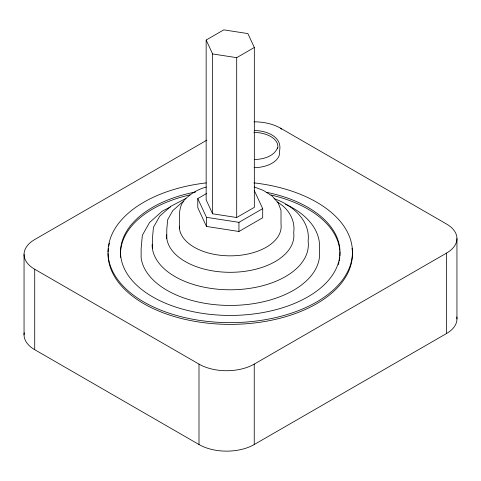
<?xml version="1.0" encoding="UTF-8"?>
<svg xmlns="http://www.w3.org/2000/svg" width="481" height="481" viewBox="0 0 481 481"><rect width="100%" height="100%" fill="white"/><g stroke="black" fill="none" stroke-linecap="round" stroke-linejoin="round"><path stroke-width="0.72" d="M277.549 147.835C273.893 156.644 263.155 159.259 254.497 159.542M206.157 40.037L223.791 29.858L247.871 33.586L254.329 47.487L254.329 207.341L236.694 217.514L212.614 213.792L206.157 199.886L206.157 40.037L212.614 53.944L212.614 213.792M212.614 53.944L236.694 57.666L254.329 47.487M206.896 140.127L34.716 239.532A36.406 21.02 0 0 0 34.716 269.258L34.716 349.687L199.002 444.534A39.057 22.553 0 0 0 254.239 444.534L446.518 333.525A35.618 20.563 0 0 0 456.776 316.967M254.311 190.566L262.698 208.634L262.698 217.761L238.937 231.475L206.487 226.455L197.787 207.72L197.787 198.593L206.776 193.404M197.787 198.593L206.487 217.328L238.937 222.348L262.698 208.634M34.716 269.258L199.002 364.111A39.057 22.553 0 0 0 254.239 364.111L446.518 253.096A35.618 20.563 0 0 0 446.518 224.014L280.423 128.12A37.29 21.531 0 0 0 254.052 121.813M185.973 198.406L170.821 206.289L159.722 216.167L153.433 227.363L152.375 239.123L152.375 248.25M170.587 206.848L162.241 211.189L149.543 222.493L142.34 235.311L141.125 248.767L141.125 257.894A89.394 51.611 0 0 0 237.295 305.273A89.394 51.611 0 0 0 319.36 249.753C321.669 228.523 303.385 212.031 285.474 204.383M183.772 201.569L181.824 202.579L172.781 210.63L167.653 219.757L166.793 229.335L166.793 238.462M206.253 187.079C197.853 189.195 190.272 193.891 184.265 200.096C177.507 208.189 179.9 219.077 179.467 228.758M254.299 130.591C265.837 130.393 282.792 136.466 279.521 151.088A26.16 15.103 0 0 1 254.046 167.689M254.239 186.977L263.305 190.374L272.204 196.074L278.246 202.916L281.012 210.419L281.012 224.116A50.932 29.407 0 0 1 232.455 255.814A50.932 29.407 0 0 1 179.311 226.665M274.104 198.695C292.045 204.665 310.642 220.454 308.111 241.137A78.114 45.1 0 0 1 233.225 289.76A78.114 45.1 0 0 1 152.128 244.576M277.122 202.044C288.095 207.852 295.599 220.088 293.693 232.666A63.648 36.748 0 0 1 232.07 272.294A63.648 36.748 0 0 1 166.606 234.77M280.423 128.12L281.451 129.215M456.95 238.558L456.95 318.981M446.518 253.096L446.518 333.525M254.239 364.111L254.239 444.534M238.937 222.348L238.937 231.475M236.694 57.666L236.694 217.514M206.487 217.328L206.487 226.455M199.002 364.111L199.002 444.534M24.05 254.395L24.05 334.824M34.716 349.687A36.406 21.02 0 0 1 24.224 332.762M253.89 132.401A24.381 14.075 0 0 1 277.549 148.743M352.068 248.256A122.204 70.557 0 0 1 234.788 324.326A122.204 70.557 0 0 1 108.039 253.499M108.081 252.014A122.204 70.557 0 0 1 108.411 248.304M108.772 246.092A122.204 70.557 0 0 1 109.44 243.164M339.784 257.473A109.722 63.348 0 0 1 339.243 261.081M338.925 262.512A109.722 63.348 0 0 1 338.353 264.634M120.695 257.395A109.722 63.348 0 0 1 189.863 194.919M271.068 195.021A109.722 63.348 0 0 1 339.79 250.252M339.905 251.689A109.722 63.348 0 0 1 339.899 256.024M253.944 182.87A122.204 70.557 0 0 1 331.926 291.221A122.204 70.557 0 0 1 128.704 291.348A122.204 70.557 0 0 1 206.283 182.9M266.69 192.34A109.722 63.348 0 0 1 318.079 290.049A109.722 63.348 0 0 1 141.216 289.111A109.722 63.348 0 0 1 195.701 191.961"/></g></svg>
